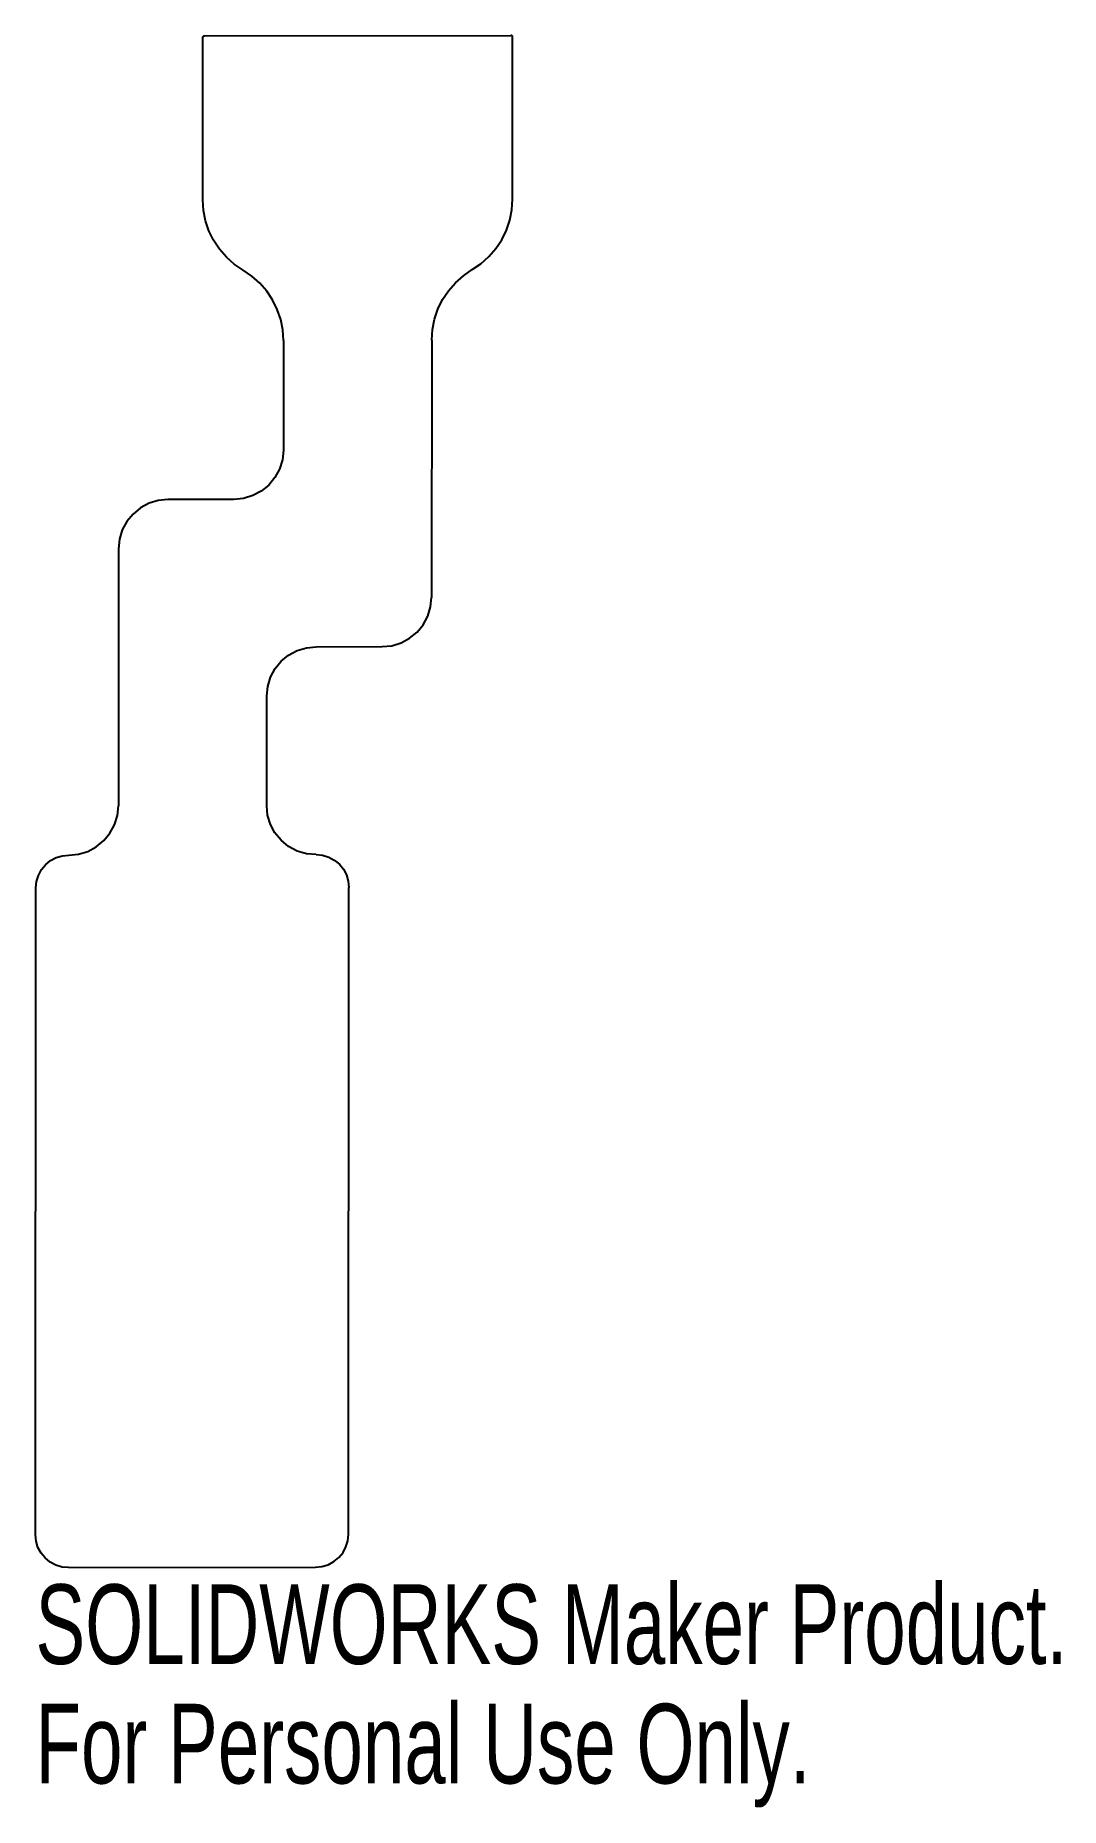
# Model space of a CAD drawing. Header units: millimetres. Extents: x -2 to 60, y -19 to 89.
import ezdxf

# ---------------------------------------------------------------- set-up
doc = ezdxf.new("R2010")
doc.units = ezdxf.units.MM
doc.styles.add('SLDTEXTSTYLE0', font='TXT', dxfattribs={"width": 0.7})

msp = doc.modelspace()

# ---------------------------------------------------------------- linework, layer by layer
at = {"color": 7, "linetype": 'Continuous'}
for p, q in [((8.15, 78.78), (8.16, 88.62)), ((8.26, 88.72), (26.85, 88.75)), ((26.95, 78.81), (26.95, 88.65)), ((13.04, 70.24), (13.04, 63.58)), ((22.04, 70.26), (22.03, 54.65)), ((10.04, 60.6), (6.04, 60.59)), ((3.04, 57.6), (3.03, 42)), ((15.03, 51.66), (19.03, 51.67)), ((12.03, 42.01), (12.03, 48.67)), ((-2, -2.24), (-1.98, 37.02)), ((16.99, -2.21), (17.02, 37.05)), ((0, -4.22), (14.99, -4.2))]:
    msp.add_line(p, q, dxfattribs=at)
at = {"color": 7, "linetype": 'Continuous', "flags": 128}
for points in [[(8.16, 88.62), (8.16, 88.64), (8.16, 88.66), (8.17, 88.68), (8.19, 88.69), (8.2, 88.71), (8.22, 88.72), (8.24, 88.72), (8.26, 88.72)], [(26.95, 88.65), (26.95, 88.67), (26.95, 88.69), (26.94, 88.71), (26.92, 88.72), (26.91, 88.74), (26.89, 88.75), (26.87, 88.75), (26.85, 88.75)], [(10.6, 74.51), (10.06, 74.88), (9.58, 75.3), (9.16, 75.79), (8.8, 76.33), (8.52, 76.9), (8.32, 77.51), (8.19, 78.14), (8.15, 78.78)], [(24.49, 74.54), (25.03, 74.9), (25.51, 75.33), (25.93, 75.82), (26.29, 76.35), (26.57, 76.93), (26.78, 77.54), (26.9, 78.17), (26.95, 78.81)], [(13.04, 70.24), (13, 70.88), (12.88, 71.51), (12.67, 72.12), (12.39, 72.7), (12.03, 73.24), (11.61, 73.72), (11.13, 74.15), (10.6, 74.51)], [(22.04, 70.26), (22.08, 70.9), (22.21, 71.53), (22.42, 72.14), (22.7, 72.72), (23.05, 73.25), (23.48, 73.74), (23.96, 74.17), (24.49, 74.54)], [(13.04, 63.58), (12.98, 63), (12.81, 62.44), (12.53, 61.93), (12.16, 61.47), (11.7, 61.1), (11.19, 60.83), (10.62, 60.66), (10.04, 60.6)], [(6.04, 60.59), (5.45, 60.53), (4.89, 60.36), (4.37, 60.09), (3.92, 59.71), (3.54, 59.26), (3.27, 58.75), (3.1, 58.19), (3.04, 57.6)], [(19.03, 51.67), (19.62, 51.72), (20.18, 51.89), (20.7, 52.17), (21.15, 52.54), (21.52, 52.99), (21.8, 53.51), (21.97, 54.07), (22.03, 54.65)], [(12.03, 48.67), (12.09, 49.25), (12.26, 49.81), (12.54, 50.33), (12.91, 50.78), (13.36, 51.15), (13.88, 51.43), (14.45, 51.6), (15.03, 51.66)], [(0.03, 39.01), (0.61, 39.07), (1.17, 39.24), (1.69, 39.52), (2.15, 39.89), (2.52, 40.34), (2.8, 40.86), (2.97, 41.42), (3.03, 42)], [(15.02, 39.04), (14.44, 39.09), (13.87, 39.26), (13.36, 39.54), (12.9, 39.91), (12.53, 40.36), (12.25, 40.87), (12.08, 41.43), (12.03, 42.01)], [(-1.98, 37.02), (-1.94, 37.41), (-1.82, 37.78), (-1.64, 38.13), (-1.39, 38.43), (-1.09, 38.68), (-0.74, 38.86), (-0.36, 38.97), (0.03, 39.01)], [(15.02, 39.04), (15.41, 39), (15.79, 38.89), (16.13, 38.7), (16.44, 38.46), (16.68, 38.16), (16.87, 37.81), (16.98, 37.44), (17.02, 37.05)], [(0, -4.22), (-0.39, -4.19), (-0.77, -4.07), (-1.11, -3.89), (-1.42, -3.64), (-1.66, -3.34), (-1.85, -3), (-1.96, -2.63), (-2, -2.24)], [(14.99, -4.2), (15.38, -4.16), (15.76, -4.05), (16.11, -3.86), (16.41, -3.62), (16.66, -3.31), (16.84, -2.97), (16.96, -2.6), (16.99, -2.21)]]:
    msp.add_lwpolyline(points, dxfattribs=at)

# ---------------------------------------------------------------- texts
at = {"color": 7, "linetype": 'Continuous', "char_height": 4.8336, "attachment_point": 1, "style": 'SLDTEXTSTYLE0'}
for s, insert in [('SOLIDWORKS Maker Product.', (-2, -5.24)), ('For Personal Use Only.', (-2, -12.49))]:
    msp.add_mtext(s, dxfattribs=dict(at, insert=insert))

doc.saveas('drawing.dxf')
